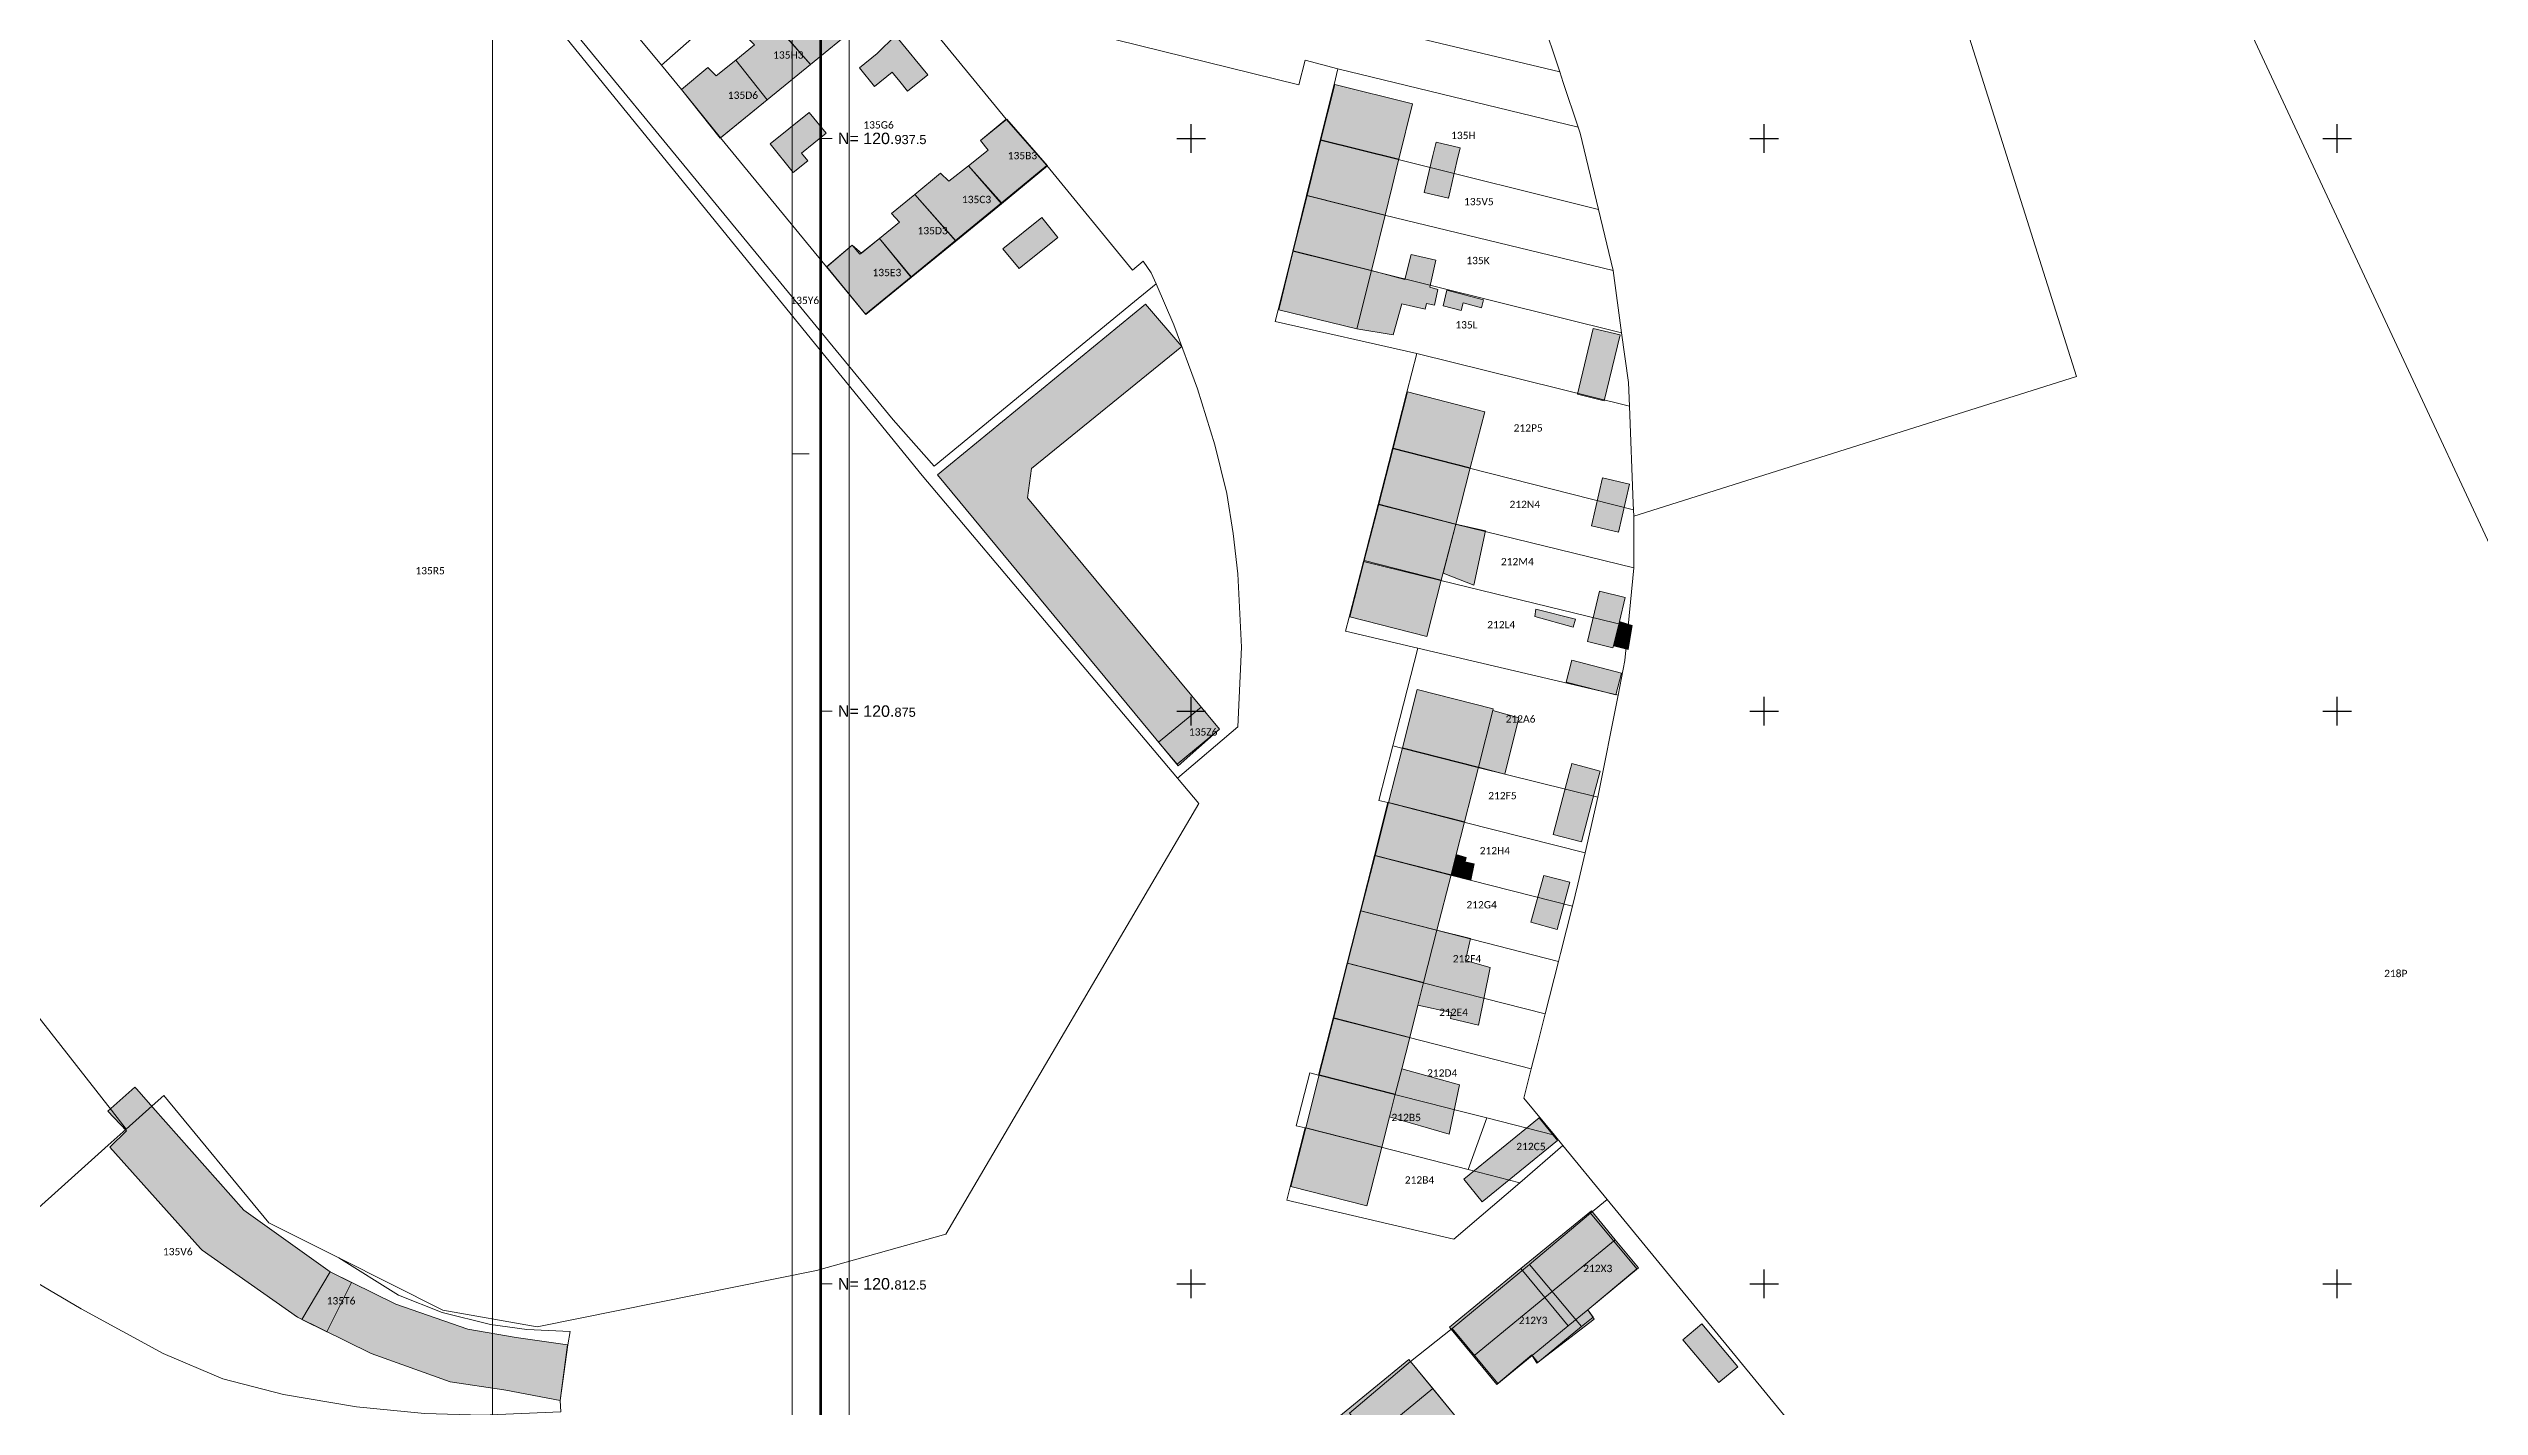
# Model space of a CAD drawing. Header units: metres. Extents: x 113120 to 240396, y 120329 to 242116.
# Drawn here: x 116687.9 to 116953, y 120799.1 to 120947.3 of the extents above; entities that cross this region are included whole.
import ezdxf

# ---------------------------------------------------------------- set-up
doc = ezdxf.new("R2010")
doc.units = ezdxf.units.M
doc.header["$LTSCALE"] = 3
doc.layers.get('0').update_dxf_attribs({"lineweight": 0})
for name, color, linetype, lineweight in [('Bpn_CaPa', 78, 'Continuous', 0), ('Bpn_ReBu', 4, 'Continuous', 0), ('Bpt_CaNu', 7, 'Continuous', 0), ('Carroyage(1)', 7, 'Continuous', 0), ('Hachure bâtiment', 11, 'Continuous', 0)]:
    doc.layers.add(name, color=color, linetype=linetype, lineweight=lineweight)
doc.layers.add('Carroyage(1)_Croix', color=7, linetype='Continuous')
doc.layers.add('Carroyage(1)_Textes', color=7, linetype='Continuous')
doc.styles.add('Legend', font='')
doc.styles.get("Standard").update_dxf_attribs({"font": 'arial.ttf'})
doc.styles.get('Legend').set_extended_font_data('Calibri')

msp = doc.modelspace()

# ---------------------------------------------------------------- hatches: boundary and pattern name
at = {"layer": 'Hachure bâtiment'}
h = msp.add_hatch(color=256, dxfattribs=at)
h.dxf.hatch_style = 1
h.paths.add_polyline_path([(116775.95, 120949.66), (116770.97, 120945.58), (116766.51, 120950.69), (116769.43, 120953.12), (116770.33, 120952.2), (116772.36, 120953.78)])
h = msp.add_hatch(color=256, dxfattribs=at)
h.dxf.hatch_style = 1
h.paths.add_polyline_path([(116770.97, 120945.58), (116766.25, 120941.72), (116762.83, 120946.06), (116764.88, 120947.72), (116763.98, 120948.6), (116766.51, 120950.69)])
h = msp.add_hatch(color=256, dxfattribs=at)
h.dxf.hatch_style = 1
h.paths.add_polyline_path([(116778.23, 120946.76), (116780.25, 120948.74), (116782.07, 120946.51), (116782.25, 120946.29), (116782.38, 120946.13), (116783.76, 120944.44), (116781.57, 120942.66), (116780.73, 120943.7), (116780.03, 120944.55), (116779.89, 120944.73), (116777.97, 120943.16), (116776.31, 120945.2)])
h = msp.add_hatch(color=256, dxfattribs=at)
h.dxf.hatch_style = 1
h.paths.add_polyline_path([(116766.25, 120941.72), (116761.12, 120937.52), (116756.92, 120942.83), (116759.77, 120945.23), (116760.67, 120944.32), (116762.83, 120946.06)])
h = msp.add_hatch(color=256, dxfattribs=at)
h.dxf.hatch_style = 1
h.paths.add_polyline_path([(116836.65, 120941.28), (116835.15, 120935.22), (116826.65, 120937.34), (116828.15, 120943.4)])
h = msp.add_hatch(color=256, dxfattribs=at)
h.dxf.hatch_style = 1
h.paths.add_polyline_path([(116772.67, 120938.07), (116769.98, 120935.9), (116770.67, 120935.07), (116769.1, 120933.8), (116766.58, 120936.92), (116768.61, 120938.56), (116770.82, 120940.33)])
h = msp.add_hatch(color=256, dxfattribs=at)
h.dxf.hatch_style = 1
h.paths.add_polyline_path([(116796.82, 120934.5), (116791.8, 120930.38), (116788.21, 120934.51), (116790.37, 120936.22), (116789.52, 120937.28), (116792.38, 120939.6)])
h = msp.add_hatch(color=256, dxfattribs=at)
h.dxf.hatch_style = 1
h.paths.add_polyline_path([(116835.15, 120935.22), (116835.09, 120934.97), (116834.42, 120932.25), (116833.64, 120929.12), (116825.15, 120931.28), (116826.65, 120937.34)])
h = msp.add_hatch(color=256, dxfattribs=at)
h.dxf.hatch_style = 1
h.paths.add_polyline_path([(116841.83, 120936.49), (116841.47, 120934.97), (116840.55, 120930.98), (116837.92, 120931.59), (116838.8, 120935.36), (116838.86, 120935.62), (116838.87, 120935.65), (116839.21, 120937.1)])
h = msp.add_hatch(color=256, dxfattribs=at)
h.dxf.hatch_style = 1
h.paths.add_polyline_path([(116791.8, 120930.38), (116786.81, 120926.3), (116782.37, 120931.4), (116785.17, 120933.7), (116786.08, 120932.82), (116788.21, 120934.51)])
h = msp.add_hatch(color=256, dxfattribs=at)
h.dxf.hatch_style = 1
h.paths.add_polyline_path([(116786.81, 120926.3), (116781.97, 120922.33), (116778.51, 120926.59), (116780.7, 120928.37), (116779.82, 120929.3), (116782.37, 120931.4)])
h = msp.add_hatch(color=256, dxfattribs=at)
h.dxf.hatch_style = 1
h.paths.add_polyline_path([(116833.64, 120929.12), (116832.15, 120923.07), (116823.64, 120925.23), (116825.15, 120931.28)])
h = msp.add_hatch(color=256, dxfattribs=at)
h.dxf.hatch_style = 1
h.paths.add_polyline_path([(116797.97, 120926.68), (116793.72, 120923.3), (116791.97, 120925.47), (116796.22, 120928.87)])
h = msp.add_hatch(color=256, dxfattribs=at)
h.dxf.hatch_style = 1
h.paths.add_polyline_path([(116781.97, 120922.33), (116777.02, 120918.27), (116772.77, 120923.5), (116775.53, 120925.87), (116776.53, 120924.98), (116778.51, 120926.59)])
h = msp.add_hatch(color=256, dxfattribs=at)
h.dxf.hatch_style = 1
h.paths.add_polyline_path([(116832.15, 120923.07), (116830.58, 120916.73), (116822.05, 120918.8), (116823.64, 120925.23)])
h = msp.add_hatch(color=256, dxfattribs=at)
h.dxf.hatch_style = 1
h.paths.add_polyline_path([(116839.2, 120924.23), (116838.52, 120921.28), (116839.4, 120921.03), (116839.03, 120919.32), (116838.15, 120919.48), (116838.03, 120918.88), (116835.48, 120919.45), (116834.52, 120916.05), (116830.58, 120916.73), (116832.15, 120923.07), (116835.8, 120922.12), (116836.48, 120924.83)])
h = msp.add_hatch(color=256, dxfattribs=at)
h.dxf.hatch_style = 1
h.paths.add_polyline_path([(116844.37, 120919.88), (116844.15, 120919.03), (116842.15, 120919.55), (116841.95, 120918.72), (116839.97, 120919.23), (116840.4, 120920.93)])
h = msp.add_hatch(color=256, dxfattribs=at)
h.dxf.hatch_style = 1
h.paths.add_polyline_path([(116811.48, 120914.78), (116795.07, 120901.48), (116794.63, 120898.28), (116815.57, 120873.03), (116811.07, 120869.03), (116784.83, 120900.78), (116807.52, 120919.42)])
h = msp.add_hatch(color=256, dxfattribs=at)
h.dxf.hatch_style = 1
h.paths.add_polyline_path([(116859.28, 120916.05), (116857.55, 120908.88), (116854.63, 120909.6), (116856.35, 120916.77)])
h = msp.add_hatch(color=256, dxfattribs=at)
h.dxf.hatch_style = 1
h.paths.add_polyline_path([(116844.52, 120907.68), (116842.94, 120901.55), (116834.53, 120903.7), (116836.1, 120909.83)])
h = msp.add_hatch(color=256, dxfattribs=at)
h.dxf.hatch_style = 1
h.paths.add_polyline_path([(116842.94, 120901.55), (116841.35, 120895.39), (116832.95, 120897.57), (116834.53, 120903.7)])
h = msp.add_hatch(color=256, dxfattribs=at)
h.dxf.hatch_style = 1
h.paths.add_polyline_path([(116860.32, 120899.77), (116859.12, 120894.52), (116856.15, 120895.22), (116857.37, 120900.45)])
h = msp.add_hatch(color=256, dxfattribs=at)
h.dxf.hatch_style = 1
h.paths.add_polyline_path([(116841.35, 120895.39), (116839.78, 120889.29), (116831.38, 120891.44), (116832.95, 120897.57)])
h = msp.add_hatch(color=256, dxfattribs=at)
h.dxf.hatch_style = 1
h.paths.add_polyline_path([(116841.35, 120895.39), (116844.6, 120894.68), (116843.32, 120888.73), (116839.97, 120890.04)])
h = msp.add_hatch(color=256, dxfattribs=at)
h.dxf.hatch_style = 1
h.paths.add_polyline_path([(116839.78, 120889.29), (116838.2, 120883.15), (116829.8, 120885.28), (116831.38, 120891.44)])
h = msp.add_hatch(color=256, dxfattribs=at)
h.dxf.hatch_style = 1
h.paths.add_polyline_path([(116859.85, 120887.4), (116859.21, 120884.8), (116858.55, 120882.12), (116858.5, 120881.92), (116855.72, 120882.6), (116857.05, 120888.08)])
h = msp.add_hatch(color=256, dxfattribs=at)
h.dxf.hatch_style = 1
h.paths.add_polyline_path([(116854.4, 120885.05), (116854.17, 120884.17), (116849.97, 120885.33), (116850.08, 120886.12)])
h = msp.add_hatch(color=256, dxfattribs=at)
h.dxf.hatch_style = 1
h.paths.add_polyline_path([(116860.6, 120884.35), (116860.17, 120881.72), (116858.55, 120882.12), (116859.21, 120884.8)])
h = msp.add_hatch(color=256, dxfattribs=at)
h.dxf.hatch_style = 1
h.paths.add_polyline_path([(116859.45, 120879.15), (116858.83, 120876.77), (116853.4, 120878.17), (116854.03, 120880.57)])
h = msp.add_hatch(color=256, dxfattribs=at)
h.dxf.hatch_style = 1
h.paths.add_polyline_path([(116845.45, 120875.25), (116845.41, 120875.08), (116843.83, 120868.87), (116835.53, 120870.98), (116837.15, 120877.37)])
h = msp.add_hatch(color=256, dxfattribs=at)
h.dxf.hatch_style = 1
h.paths.add_polyline_path([(116848.25, 120874.28), (116846.72, 120868.12), (116843.83, 120868.87), (116845.41, 120875.08)])
h = msp.add_hatch(color=256, dxfattribs=at)
h.dxf.hatch_style = 1
h.paths.add_polyline_path([(116843.83, 120868.87), (116842.31, 120862.92), (116834.02, 120865.04), (116835.53, 120870.98)])
h = msp.add_hatch(color=256, dxfattribs=at)
h.dxf.hatch_style = 1
h.paths.add_polyline_path([(116853.97, 120869.12), (116854.01, 120869.27), (116857.1, 120868.46), (116856.54, 120866.29), (116855.09, 120860.75), (116852, 120861.55), (116853.44, 120867.09), (116853.87, 120868.74)])
h = msp.add_hatch(color=256, dxfattribs=at)
h.dxf.hatch_style = 1
h.paths.add_polyline_path([(116842.31, 120862.92), (116841.41, 120859.37), (116840.84, 120857.14), (116832.55, 120859.25), (116834.02, 120865.04)])
h = msp.add_hatch(color=256, dxfattribs=at)
h.dxf.hatch_style = 1
h.paths.add_polyline_path([(116840.84, 120857.14), (116839.31, 120851.1), (116831.01, 120853.22), (116832.55, 120859.25)])
h = msp.add_hatch(color=256, dxfattribs=at)
h.dxf.hatch_style = 1
h.paths.add_polyline_path([(116842.48, 120859.03), (116842.4, 120858.57), (116843.37, 120858.35), (116843, 120856.55), (116840.84, 120857.14), (116841.41, 120859.37)])
h = msp.add_hatch(color=256, dxfattribs=at)
h.dxf.hatch_style = 1
h.paths.add_polyline_path([(116853.8, 120856.32), (116852.43, 120851.17), (116849.55, 120851.97), (116850.95, 120857.08)])
h = msp.add_hatch(color=256, dxfattribs=at)
h.dxf.hatch_style = 1
h.paths.add_polyline_path([(116839.31, 120851.1), (116837.85, 120845.38), (116829.56, 120847.5), (116831.01, 120853.22)])
h = msp.add_hatch(color=256, dxfattribs=at)
h.dxf.hatch_style = 1
h.paths.add_polyline_path([(116842.95, 120850.2), (116842.43, 120847.77), (116845.12, 120847.03), (116843.85, 120840.72), (116840.8, 120841.45), (116840.88, 120842.12), (116837.23, 120842.92), (116837.85, 120845.38), (116839.31, 120851.1)])
h = msp.add_hatch(color=256, dxfattribs=at)
h.dxf.hatch_style = 1
h.paths.add_polyline_path([(116837.85, 120845.38), (116837.23, 120842.92), (116836.33, 120839.4), (116828.04, 120841.52), (116829.56, 120847.5)])
h = msp.add_hatch(color=256, dxfattribs=at)
h.dxf.hatch_style = 1
h.paths.add_polyline_path([(116836.33, 120839.4), (116835.46, 120835.97), (116834.75, 120833.2), (116826.46, 120835.31), (116828.04, 120841.52)])
h = msp.add_hatch(color=256, dxfattribs=at)
h.dxf.hatch_style = 1
h.paths.add_polyline_path([(116834.75, 120833.2), (116834.12, 120830.72), (116833.28, 120827.42), (116825, 120829.53), (116826.46, 120835.31)])
h = msp.add_hatch(color=256, dxfattribs=at)
h.dxf.hatch_style = 1
h.paths.add_polyline_path([(116841.75, 120834.2), (116840.63, 120828.83), (116834.12, 120830.72), (116834.75, 120833.2), (116835.46, 120835.97)])
h = msp.add_hatch(color=256, dxfattribs=at)
h.dxf.hatch_style = 1
h.paths.add_polyline_path([(116697.48, 120833.75), (116699.25, 120831.76), (116709.17, 120820.53), (116718.57, 120813.82), (116725.73, 120810.27), (116733.58, 120807.57), (116738.88, 120806.63), (116744.48, 120805.84), (116743.67, 120799.78), (116737.73, 120800.9), (116737.52, 120800.93), (116731.68, 120801.8), (116723.07, 120804.9), (116715, 120808.86), (116704.62, 120816.17), (116704.44, 120816.37), (116694.53, 120827.42), (116696.38, 120829.18), (116694.33, 120831.33), (116697.27, 120833.98)])
h = msp.add_hatch(color=256, dxfattribs=at)
h.dxf.hatch_style = 1
h.paths.add_polyline_path([(116844.23, 120821.46), (116842.23, 120823.91), (116850.45, 120830.62), (116852.45, 120828.16)])
h = msp.add_hatch(color=256, dxfattribs=at)
h.dxf.hatch_style = 1
h.paths.add_polyline_path([(116833.28, 120827.42), (116831.65, 120821), (116823.37, 120823.12), (116825, 120829.53)])
h = msp.add_hatch(color=256, dxfattribs=at)
h.dxf.hatch_style = 1
h.paths.add_polyline_path([(116858.76, 120817.31), (116851.08, 120811), (116848.47, 120814.17), (116856.15, 120820.48)])
h = msp.add_hatch(color=256, dxfattribs=at)
h.dxf.hatch_style = 1
h.paths.add_polyline_path([(116861.28, 120814.23), (116855.75, 120809.68), (116853.62, 120807.92), (116851.08, 120811), (116858.76, 120817.31)])
h = msp.add_hatch(color=256, dxfattribs=at)
h.dxf.hatch_style = 1
h.paths.add_polyline_path([(116851.08, 120811), (116843.3, 120804.6), (116840.68, 120807.77), (116848.47, 120814.17)])
h = msp.add_hatch(color=256, dxfattribs=at)
h.dxf.hatch_style = 1
h.paths.add_polyline_path([(116853.62, 120807.92), (116849.69, 120804.69), (116845.83, 120801.52), (116843.3, 120804.6), (116851.08, 120811)])
h = msp.add_hatch(color=256, dxfattribs=at)
h.dxf.hatch_style = 1
h.paths.add_polyline_path([(116856.45, 120808.65), (116850.2, 120803.83), (116849.69, 120804.69), (116853.62, 120807.92), (116855.75, 120809.68)])
h = msp.add_hatch(color=256, dxfattribs=at)
h.dxf.hatch_style = 1
h.paths.add_polyline_path([(116872.12, 120803.45), (116870.05, 120801.72), (116866.13, 120806.38), (116868.2, 120808.12)])
h = msp.add_hatch(color=256, dxfattribs=at)
h.dxf.hatch_style = 1
h.paths.add_polyline_path([(116838.84, 120801.07), (116831.22, 120794.8), (116828.61, 120797.98), (116836.23, 120804.25)])
h = msp.add_hatch(color=256, dxfattribs=at)
h.dxf.hatch_style = 1
h.paths.add_polyline_path([(116841.45, 120797.9), (116836.05, 120793.45), (116833.83, 120791.61), (116831.22, 120794.8), (116838.84, 120801.07)])

# ---------------------------------------------------------------- linework, layer by layer
at = {"flags": 128}
for points in [[(116736.27, 120667.93), (117313.77, 120667.93), (117313.77, 121484.68), (116736.27, 121484.68)], [(116775.21, 120723.71), (117287.71, 120723.71), (117287.71, 121453.71), (116775.21, 121453.71)]]:
    msp.add_lwpolyline(points, close=True, dxfattribs=at)
at = {"layer": 'Bpn_CaPa'}
for points in [[(116874.34, 121064.33), (116891.21, 121070.2), (116917.99, 121072.98), (116931.11, 121057.71), (116944.54, 121037.83), (116956.05, 121017.56), (116968.15, 120992.3), (117011.69, 120895.01), (116961.51, 120877.4), (116874.34, 121064.33)], [(116697.39, 120981.02), (116699.4, 120973.21), (116720, 120978.42), (116783.15, 120900.7), (116811, 120867.68), (116813.33, 120864.91), (116785.72, 120817.92), (116771.62, 120813.96), (116741.16, 120807.79), (116730.88, 120809.63), (116719.54, 120815.32), (116711.9, 120819.16), (116700.43, 120833.05), (116699.18, 120831.93), (116696.34, 120829.39), (116694.74, 120831.44), (116642.44, 120898.16), (116657.07, 120950.94), (116659.85, 120960.91), (116674.56, 120972.76), (116673.15, 120974.52), (116697.39, 120981.02)], [(116779.99, 120906.79), (116784.45, 120901.74), (116806.32, 120919.72), (116808.68, 120921.65), (116810.59, 120917.15), (116813.18, 120910.16), (116815.06, 120904.08), (116816.37, 120898.76), (116817.06, 120894.38), (116817.57, 120889.97), (116817.98, 120881.97), (116817.6, 120873.3), (116811, 120867.68), (116783.15, 120900.7), (116720, 120978.42), (116720.43, 120978.77), (116719.58, 120979.83), (116719.82, 120980.07), (116723.75, 120975.29), (116779.99, 120906.79)], [(116754.73, 120945.48), (116745.21, 120956.99), (116750.26, 120961.2), (116755.08, 120965.14), (116759.94, 120969.12), (116765.03, 120973.29), (116773.79, 120962.25), (116754.73, 120945.48)], [(116772.36, 120953.78), (116770.33, 120952.2), (116769.43, 120953.12), (116766.46, 120950.65), (116763.98, 120948.6), (116764.88, 120947.72), (116762.83, 120946.06), (116760.67, 120944.32), (116759.77, 120945.23), (116756.89, 120942.84), (116754.73, 120945.48), (116773.79, 120962.25), (116776.44, 120959.01), (116773.6, 120956.57), (116774.57, 120955.5), (116772.36, 120953.78)], [(116807.63, 120962.01), (116815.99, 120960.01), (116850.13, 120951.85), (116850.71, 120950.73), (116852.7, 120944.78), (116814.52, 120953.9), (116806.16, 120955.9), (116807.63, 120962.01)], [(116828.51, 120945.08), (116824.93, 120946.05), (116824.25, 120943.35), (116804.33, 120948.27), (116804.62, 120949.46), (116806.16, 120955.9), (116814.52, 120953.9), (116852.7, 120944.78), (116853.09, 120943.61), (116854.72, 120938.72), (116828.51, 120945.08)], [(116770.97, 120945.58), (116775.95, 120949.66), (116780.82, 120953.66), (116792.32, 120939.61), (116789.52, 120937.28), (116790.37, 120936.22), (116788.21, 120934.51), (116786.08, 120932.82), (116785.17, 120933.7), (116782.37, 120931.4), (116779.82, 120929.3), (116780.7, 120928.37), (116778.51, 120926.59), (116776.34, 120924.86), (116775.53, 120925.87), (116772.73, 120923.49), (116761.17, 120937.56), (116766.25, 120941.72), (116770.97, 120945.58)], [(116770.97, 120945.58), (116766.46, 120950.65), (116769.43, 120953.12), (116770.33, 120952.2), (116772.36, 120953.78), (116775.95, 120949.66), (116770.97, 120945.58)], [(116770.97, 120945.58), (116766.25, 120941.72), (116762.83, 120946.06), (116764.88, 120947.72), (116763.98, 120948.6), (116766.46, 120950.65), (116770.97, 120945.58)], [(116756.89, 120942.84), (116759.77, 120945.23), (116760.67, 120944.32), (116762.83, 120946.06), (116766.25, 120941.72), (116761.17, 120937.56), (116756.89, 120942.84)], [(116856.91, 120929.76), (116835.09, 120935.2), (116826.58, 120937.32), (116828.08, 120943.38), (116828.51, 120945.08), (116854.72, 120938.72), (116854.93, 120938.09), (116856.91, 120929.76)], [(116788.21, 120934.51), (116790.37, 120936.22), (116789.52, 120937.28), (116792.32, 120939.61), (116796.76, 120934.55), (116791.81, 120930.47), (116788.21, 120934.51)], [(116856.91, 120929.76), (116858.51, 120923.07), (116833.59, 120929.14), (116825.08, 120931.26), (116826.58, 120937.32), (116835.09, 120935.2), (116856.91, 120929.76)], [(116782.37, 120931.4), (116785.17, 120933.7), (116786.08, 120932.82), (116788.21, 120934.51), (116791.81, 120930.47), (116786.79, 120926.36), (116782.37, 120931.4)], [(116781.94, 120922.4), (116778.51, 120926.59), (116780.7, 120928.37), (116779.82, 120929.3), (116782.37, 120931.4), (116786.79, 120926.36), (116781.94, 120922.4)], [(116859.45, 120916.27), (116832.09, 120923.08), (116823.58, 120925.2), (116825.08, 120931.26), (116833.59, 120929.14), (116858.51, 120923.07), (116859.45, 120916.27)], [(116781.94, 120922.4), (116776.96, 120918.33), (116772.73, 120923.49), (116775.53, 120925.87), (116776.34, 120924.86), (116778.51, 120926.59), (116781.94, 120922.4)], [(116860.3, 120908.29), (116837.11, 120914.03), (116821.67, 120917.52), (116821.98, 120918.78), (116823.58, 120925.2), (116832.09, 120923.08), (116859.45, 120916.27), (116860.2, 120910.87), (116860.3, 120908.29)], [(116860.3, 120908.29), (116860.72, 120897.65), (116860.74, 120896.97), (116842.87, 120901.53), (116834.46, 120903.68), (116836.03, 120909.81), (116837.11, 120914.03), (116860.3, 120908.29)], [(116860.77, 120896.26), (116860.79, 120890.63), (116841.29, 120895.4), (116832.89, 120897.55), (116834.46, 120903.68), (116842.87, 120901.53), (116860.74, 120896.97), (116860.77, 120896.26)], [(116860.18, 120884.29), (116839.72, 120889.27), (116831.29, 120891.32), (116832.89, 120897.55), (116841.29, 120895.4), (116860.79, 120890.63), (116860.18, 120884.29)], [(116860.18, 120884.29), (116859.81, 120880.52), (116859.06, 120876.75), (116837.21, 120881.89), (116829.34, 120883.73), (116829.73, 120885.26), (116831.29, 120891.32), (116839.72, 120889.27), (116860.18, 120884.29)], [(116837.21, 120881.89), (116859.06, 120876.75), (116856.84, 120865.6), (116843.76, 120868.84), (116835.46, 120870.96), (116834.49, 120871.21), (116837.21, 120881.89)], [(116808.93, 120871.62), (116810.97, 120869.22), (116815.57, 120873.03), (116813.58, 120875.43), (116808.93, 120871.62)], [(116808.93, 120871.62), (116813.58, 120875.43), (116815.57, 120873.03), (116810.97, 120869.22), (116808.93, 120871.62)], [(116855.47, 120859.53), (116842.25, 120862.9), (116833.95, 120865.02), (116832.98, 120865.26), (116834.49, 120871.21), (116835.46, 120870.96), (116843.76, 120868.84), (116856.84, 120865.6), (116855.47, 120859.53)], [(116855.47, 120859.53), (116854.69, 120856.1), (116854.09, 120853.72), (116840.78, 120857.11), (116832.48, 120859.23), (116833.95, 120865.02), (116842.25, 120862.9), (116855.47, 120859.53)], [(116832.48, 120859.23), (116840.78, 120857.11), (116854.09, 120853.72), (116852.78, 120848.54), (116852.56, 120847.68), (116839.24, 120851.08), (116830.95, 120853.19), (116832.48, 120859.23)], [(116851.11, 120841.96), (116837.79, 120845.36), (116829.5, 120847.48), (116830.95, 120853.19), (116839.24, 120851.08), (116852.56, 120847.68), (116851.11, 120841.96)], [(116827.98, 120841.49), (116829.5, 120847.48), (116837.79, 120845.36), (116851.11, 120841.96), (116850.3, 120838.76), (116849.6, 120835.98), (116836.27, 120839.38), (116827.98, 120841.49)], [(116827.98, 120841.49), (116836.27, 120839.38), (116849.6, 120835.98), (116848.79, 120832.78), (116852.12, 120828.73), (116844.74, 120830.61), (116841.27, 120831.5), (116838.57, 120832.18), (116834.69, 120833.17), (116826.4, 120835.29), (116827.98, 120841.49)], [(116844.74, 120830.61), (116842.72, 120824.97), (116833.22, 120827.4), (116824.93, 120829.51), (116823.96, 120829.76), (116825.43, 120835.53), (116826.4, 120835.29), (116834.69, 120833.17), (116838.57, 120832.18), (116841.27, 120831.5), (116844.74, 120830.61)], [(116696.34, 120829.39), (116699.18, 120831.93), (116700.43, 120833.05), (116711.9, 120819.16), (116719.54, 120815.32), (116726.04, 120811.27), (116730.81, 120809.37), (116736.06, 120808.05), (116740.03, 120807.51), (116744.75, 120807.31), (116744.52, 120805.83), (116743.67, 120799.78), (116743.75, 120798.54), (116735.16, 120798.17), (116728.87, 120798.36), (116721.47, 120799.06), (116713.5, 120800.43), (116706.87, 120802.14), (116700.36, 120804.88), (116691.41, 120809.77), (116683.09, 120814.69), (116681.29, 120815.89), (116694.37, 120827.62), (116696.34, 120829.39)], [(116848.33, 120823.54), (116842.72, 120824.97), (116844.74, 120830.61), (116852.12, 120828.73), (116853.05, 120827.6), (116848.33, 120823.54)], [(116848.33, 120823.54), (116841.14, 120817.36), (116822.93, 120821.64), (116823.3, 120823.1), (116824.93, 120829.51), (116833.22, 120827.4), (116842.72, 120824.97), (116848.33, 120823.54)], [(116856.06, 120820.22), (116861.11, 120814.12), (116855.75, 120809.68), (116856.34, 120808.88), (116855.08, 120807.85), (116849.41, 120814.6), (116856.06, 120820.22)], [(116720.9, 120812.66), (116718.23, 120807.27), (116715.5, 120808.61), (116718.57, 120813.82), (116720.9, 120812.66)], [(116720.9, 120812.66), (116718.57, 120813.82), (116715.5, 120808.61), (116718.23, 120807.27), (116720.9, 120812.66)], [(116840.97, 120807.62), (116849.41, 120814.6), (116855.08, 120807.85), (116850.32, 120803.92), (116849.66, 120804.75), (116845.95, 120801.61), (116840.97, 120807.62)], [(116835.42, 120791.63), (116829.75, 120798.38), (116836.42, 120804.02), (116841.45, 120797.9), (116836.05, 120793.45), (116836.67, 120792.66), (116835.42, 120791.63)]]:
    msp.add_lwpolyline(points, close=True, dxfattribs=at)
for points in [[(117036.44, 120839.71), (116913.62, 120753.73), (116857.87, 120821.72), (116853.05, 120827.6), (116852.12, 120828.73), (116848.79, 120832.78), (116849.6, 120835.98), (116850.3, 120838.76), (116851.11, 120841.96), (116852.56, 120847.68), (116852.78, 120848.54), (116854.09, 120853.72), (116854.69, 120856.1), (116855.47, 120859.53), (116856.84, 120865.6), (116859.06, 120876.75), (116859.81, 120880.52), (116860.18, 120884.29), (116860.18, 120884.29), (116860.79, 120890.63), (116860.77, 120896.26), (116909.06, 120911.53), (116861.03, 121063.51)], [(116861.03, 121063.51), (116909.06, 120911.53), (116860.77, 120896.26), (116860.74, 120896.97), (116860.72, 120897.65), (116860.3, 120908.29), (116860.2, 120910.87), (116859.45, 120916.27), (116858.51, 120923.07), (116856.91, 120929.76), (116854.93, 120938.09), (116854.72, 120938.72), (116853.09, 120943.61), (116852.7, 120944.78), (116850.71, 120950.73)], [(116874.34, 121064.33), (116961.51, 120877.4)], [(116745.21, 120956.99), (116754.73, 120945.48), (116756.89, 120942.84), (116761.17, 120937.56), (116772.73, 120923.49), (116776.96, 120918.33), (116781.94, 120922.4), (116786.79, 120926.36), (116791.81, 120930.47), (116796.76, 120934.55), (116806.1, 120923.12), (116807.26, 120924.09), (116808.15, 120922.84), (116808.68, 120921.65), (116806.32, 120919.72), (116784.45, 120901.74), (116779.99, 120906.79), (116723.75, 120975.29)], [(116642.44, 120898.16), (116694.74, 120831.44), (116696.34, 120829.39), (116694.37, 120827.62), (116681.29, 120815.89)], [(116841.45, 120797.9), (116836.42, 120804.02), (116840.97, 120807.62), (116845.95, 120801.61), (116849.66, 120804.75), (116850.32, 120803.92), (116855.08, 120807.85), (116856.34, 120808.88), (116855.75, 120809.68), (116861.11, 120814.12), (116856.06, 120820.22), (116857.87, 120821.72), (116913.62, 120753.73)]]:
    msp.add_lwpolyline(points, dxfattribs=at)
at = {"layer": 'Bpn_ReBu'}
for points in [[(116775.95, 120949.66), (116770.97, 120945.58), (116766.51, 120950.69), (116769.43, 120953.12), (116770.33, 120952.2), (116772.36, 120953.78), (116775.95, 120949.66)], [(116770.97, 120945.58), (116766.25, 120941.72), (116762.83, 120946.06), (116764.88, 120947.72), (116763.98, 120948.6), (116766.51, 120950.69), (116770.97, 120945.58)], [(116778.23, 120946.76), (116780.25, 120948.74), (116782.07, 120946.51), (116782.25, 120946.29), (116782.38, 120946.13), (116783.76, 120944.44), (116781.57, 120942.66), (116780.73, 120943.7), (116780.03, 120944.55), (116779.89, 120944.73), (116777.97, 120943.16), (116776.31, 120945.2), (116778.23, 120946.76)], [(116766.25, 120941.72), (116761.12, 120937.52), (116756.92, 120942.83), (116759.77, 120945.23), (116760.67, 120944.32), (116762.83, 120946.06), (116766.25, 120941.72)], [(116836.65, 120941.28), (116835.15, 120935.22), (116826.65, 120937.34), (116828.15, 120943.4), (116836.65, 120941.28)], [(116772.67, 120938.07), (116769.98, 120935.9), (116770.67, 120935.07), (116769.1, 120933.8), (116766.58, 120936.92), (116768.61, 120938.56), (116770.82, 120940.33), (116772.67, 120938.07)], [(116796.82, 120934.5), (116791.8, 120930.38), (116788.21, 120934.51), (116790.37, 120936.22), (116789.52, 120937.28), (116792.38, 120939.6), (116796.82, 120934.5)], [(116835.15, 120935.22), (116835.09, 120934.97), (116834.42, 120932.25), (116833.64, 120929.12), (116825.15, 120931.28), (116826.65, 120937.34), (116835.15, 120935.22)], [(116841.83, 120936.49), (116841.47, 120934.97), (116840.55, 120930.98), (116837.92, 120931.59), (116838.8, 120935.36), (116838.86, 120935.62), (116838.87, 120935.65), (116839.21, 120937.1), (116841.83, 120936.49)], [(116791.8, 120930.38), (116786.81, 120926.3), (116782.37, 120931.4), (116785.17, 120933.7), (116786.08, 120932.82), (116788.21, 120934.51), (116791.8, 120930.38)], [(116786.81, 120926.3), (116781.97, 120922.33), (116778.51, 120926.59), (116780.7, 120928.37), (116779.82, 120929.3), (116782.37, 120931.4), (116786.81, 120926.3)], [(116833.64, 120929.12), (116832.15, 120923.07), (116823.64, 120925.23), (116825.15, 120931.28), (116833.64, 120929.12)], [(116797.97, 120926.68), (116793.72, 120923.3), (116791.97, 120925.47), (116796.22, 120928.87), (116797.97, 120926.68)], [(116781.97, 120922.33), (116777.02, 120918.27), (116772.77, 120923.5), (116775.53, 120925.87), (116776.53, 120924.98), (116778.51, 120926.59), (116781.97, 120922.33)], [(116832.15, 120923.07), (116830.58, 120916.73), (116822.05, 120918.8), (116823.64, 120925.23), (116832.15, 120923.07)], [(116839.2, 120924.23), (116838.52, 120921.28), (116839.4, 120921.03), (116839.03, 120919.32), (116838.15, 120919.48), (116838.03, 120918.88), (116835.48, 120919.45), (116834.52, 120916.05), (116830.58, 120916.73), (116832.15, 120923.07), (116835.8, 120922.12), (116836.48, 120924.83), (116839.2, 120924.23)], [(116844.37, 120919.88), (116844.15, 120919.03), (116842.15, 120919.55), (116841.95, 120918.72), (116839.97, 120919.23), (116840.4, 120920.93), (116844.37, 120919.88)], [(116811.48, 120914.78), (116795.07, 120901.48), (116794.63, 120898.28), (116815.57, 120873.03), (116811.07, 120869.03), (116784.83, 120900.78), (116807.52, 120919.42), (116811.48, 120914.78)], [(116859.28, 120916.05), (116857.55, 120908.88), (116854.63, 120909.6), (116856.35, 120916.77), (116859.28, 120916.05)], [(116844.52, 120907.68), (116842.94, 120901.55), (116834.53, 120903.7), (116836.1, 120909.83), (116844.52, 120907.68)], [(116842.94, 120901.55), (116841.35, 120895.39), (116832.95, 120897.57), (116834.53, 120903.7), (116842.94, 120901.55)], [(116860.32, 120899.77), (116859.12, 120894.52), (116856.15, 120895.22), (116857.37, 120900.45), (116860.32, 120899.77)], [(116841.35, 120895.39), (116839.78, 120889.29), (116831.38, 120891.44), (116832.95, 120897.57), (116841.35, 120895.39)], [(116841.35, 120895.39), (116844.6, 120894.68), (116843.32, 120888.73), (116839.97, 120890.04), (116841.35, 120895.39)], [(116839.78, 120889.29), (116838.2, 120883.15), (116829.8, 120885.28), (116831.38, 120891.44), (116839.78, 120889.29)], [(116859.85, 120887.4), (116859.21, 120884.8), (116858.55, 120882.12), (116858.5, 120881.92), (116855.72, 120882.6), (116857.05, 120888.08), (116859.85, 120887.4)], [(116854.4, 120885.05), (116854.17, 120884.17), (116849.97, 120885.33), (116850.08, 120886.12), (116854.4, 120885.05)], [(116860.6, 120884.35), (116860.17, 120881.72), (116858.55, 120882.12), (116859.21, 120884.8), (116860.6, 120884.35)], [(116859.45, 120879.15), (116858.83, 120876.77), (116853.4, 120878.17), (116854.03, 120880.57), (116859.45, 120879.15)], [(116845.45, 120875.25), (116845.41, 120875.08), (116843.83, 120868.87), (116835.53, 120870.98), (116837.15, 120877.37), (116845.45, 120875.25)], [(116848.25, 120874.28), (116846.72, 120868.12), (116843.83, 120868.87), (116845.41, 120875.08), (116848.25, 120874.28)], [(116843.83, 120868.87), (116842.31, 120862.92), (116834.02, 120865.04), (116835.53, 120870.98), (116843.83, 120868.87)], [(116853.97, 120869.12), (116854.01, 120869.27), (116857.1, 120868.46), (116856.54, 120866.29), (116855.09, 120860.75), (116852, 120861.55), (116853.44, 120867.09), (116853.87, 120868.74), (116853.97, 120869.12)], [(116842.31, 120862.92), (116841.41, 120859.37), (116840.84, 120857.14), (116832.55, 120859.25), (116834.02, 120865.04), (116842.31, 120862.92)], [(116840.84, 120857.14), (116839.31, 120851.1), (116831.01, 120853.22), (116832.55, 120859.25), (116840.84, 120857.14)], [(116842.48, 120859.03), (116842.4, 120858.57), (116843.37, 120858.35), (116843, 120856.55), (116840.84, 120857.14), (116841.41, 120859.37), (116842.48, 120859.03)], [(116853.8, 120856.32), (116852.43, 120851.17), (116849.55, 120851.97), (116850.95, 120857.08), (116853.8, 120856.32)], [(116839.31, 120851.1), (116837.85, 120845.38), (116829.56, 120847.5), (116831.01, 120853.22), (116839.31, 120851.1)], [(116842.95, 120850.2), (116842.43, 120847.77), (116845.12, 120847.03), (116843.85, 120840.72), (116840.8, 120841.45), (116840.88, 120842.12), (116837.23, 120842.92), (116837.85, 120845.38), (116839.31, 120851.1), (116842.95, 120850.2)], [(116837.85, 120845.38), (116837.23, 120842.92), (116836.33, 120839.4), (116828.04, 120841.52), (116829.56, 120847.5), (116837.85, 120845.38)], [(116836.33, 120839.4), (116835.46, 120835.97), (116834.75, 120833.2), (116826.46, 120835.31), (116828.04, 120841.52), (116836.33, 120839.4)], [(116834.75, 120833.2), (116834.12, 120830.72), (116833.28, 120827.42), (116825, 120829.53), (116826.46, 120835.31), (116834.75, 120833.2)], [(116841.75, 120834.2), (116840.63, 120828.83), (116834.12, 120830.72), (116834.75, 120833.2), (116835.46, 120835.97), (116841.75, 120834.2)], [(116697.48, 120833.75), (116699.25, 120831.76), (116709.17, 120820.53), (116718.57, 120813.82), (116725.73, 120810.27), (116733.58, 120807.57), (116738.88, 120806.63), (116744.48, 120805.84), (116743.67, 120799.78), (116737.73, 120800.9), (116737.52, 120800.93), (116731.68, 120801.8), (116723.07, 120804.9), (116715, 120808.86), (116704.62, 120816.17), (116704.44, 120816.37), (116694.53, 120827.42), (116696.38, 120829.18), (116694.33, 120831.33), (116697.27, 120833.98), (116697.48, 120833.75)], [(116844.23, 120821.46), (116842.23, 120823.91), (116850.45, 120830.62), (116852.45, 120828.16), (116844.23, 120821.46)], [(116833.28, 120827.42), (116831.65, 120821), (116823.37, 120823.12), (116825, 120829.53), (116833.28, 120827.42)], [(116858.76, 120817.31), (116851.08, 120811), (116848.47, 120814.17), (116856.15, 120820.48), (116858.76, 120817.31)], [(116861.28, 120814.23), (116855.75, 120809.68), (116853.62, 120807.92), (116851.08, 120811), (116858.76, 120817.31), (116861.28, 120814.23)], [(116851.08, 120811), (116843.3, 120804.6), (116840.68, 120807.77), (116848.47, 120814.17), (116851.08, 120811)], [(116853.62, 120807.92), (116849.69, 120804.69), (116845.83, 120801.52), (116843.3, 120804.6), (116851.08, 120811), (116853.62, 120807.92)], [(116856.45, 120808.65), (116850.2, 120803.83), (116849.69, 120804.69), (116853.62, 120807.92), (116855.75, 120809.68), (116856.45, 120808.65)], [(116872.12, 120803.45), (116870.05, 120801.72), (116866.13, 120806.38), (116868.2, 120808.12), (116872.12, 120803.45)], [(116838.84, 120801.07), (116831.22, 120794.8), (116828.61, 120797.98), (116836.23, 120804.25), (116838.84, 120801.07)], [(116841.45, 120797.9), (116836.05, 120793.45), (116833.83, 120791.61), (116831.22, 120794.8), (116838.84, 120801.07), (116841.45, 120797.9)]]:
    msp.add_lwpolyline(points, close=True, dxfattribs=at)
at = {"layer": 'Carroyage(1)'}
for p, q in [((116772.09, 120937.5), (116773.34, 120937.5)), ((116768.96, 120903.09), (116770.84, 120903.09)), ((116772.09, 120875), (116773.34, 120875)), ((116772.09, 120812.5), (116773.34, 120812.5))]:
    msp.add_line(p, q, dxfattribs=at)
msp.add_lwpolyline([(116768.96, 120717.46), (117293.96, 120717.46), (117293.96, 121459.96), (116768.96, 121459.96)], close=True, dxfattribs=at)
at = {"layer": 'Carroyage(1)', "const_width": 0.312}
msp.add_lwpolyline([(116772.09, 120720.59), (117290.84, 120720.59), (117290.84, 121456.84), (116772.09, 121456.84)], close=True, dxfattribs=at)
at = {"layer": 'Carroyage(1)_Croix'}
for p, q in [((116812.5, 120935.94), (116812.5, 120939.06)), ((116875, 120935.94), (116875, 120939.06)), ((116937.5, 120935.94), (116937.5, 120939.06)), ((116810.94, 120937.5), (116814.06, 120937.5)), ((116873.44, 120937.5), (116876.56, 120937.5)), ((116935.94, 120937.5), (116939.06, 120937.5)), ((116810.94, 120875), (116814.06, 120875)), ((116812.5, 120873.44), (116812.5, 120876.56)), ((116873.44, 120875), (116876.56, 120875)), ((116875, 120873.44), (116875, 120876.56)), ((116935.94, 120875), (116939.06, 120875)), ((116937.5, 120873.44), (116937.5, 120876.56)), ((116812.5, 120810.94), (116812.5, 120814.06)), ((116875, 120810.94), (116875, 120814.06)), ((116937.5, 120810.94), (116937.5, 120814.06)), ((116810.94, 120812.5), (116814.06, 120812.5)), ((116873.44, 120812.5), (116876.56, 120812.5)), ((116935.94, 120812.5), (116939.06, 120812.5))]:
    msp.add_line(p, q, dxfattribs=at)

# ---------------------------------------------------------------- texts
at = {"layer": 'Bpt_CaNu', "char_height": 0.8, "attachment_point": 7, "style": 'Legend'}
for s, insert in [('135H3', (116766.9, 120946.2)), ('135D6', (116761.96, 120941.81)), ('135G6', (116776.74, 120938.57)), ('135B3', (116792.49, 120935.22)), ('135H', (116840.85, 120937.42)), ('135C3', (116787.49, 120930.43)), ('135V5', (116842.26, 120930.2)), ('135D3', (116782.65, 120927.03)), ('135E3', (116777.74, 120922.46)), ('135K', (116842.51, 120923.77)), ('135Y6', (116768.78, 120919.42)), ('135L', (116841.31, 120916.75)), ('212P5', (116847.67, 120905.5)), ('212N4', (116847.22, 120897.16)), ('135R5', (116727.88, 120889.92)), ('212M4', (116846.28, 120890.92)), ('212L4', (116844.79, 120884.04)), ('135Z6', (116812.25, 120872.32)), ('212A6', (116846.8, 120873.74)), ('212F5', (116844.9, 120865.37)), ('212H4', (116843.97, 120859.37)), ('212G4', (116842.52, 120853.46)), ('212F4', (116841.03, 120847.58)), ('218P', (116942.62, 120845.96)), ('212E4', (116839.55, 120841.73)), ('212D4', (116838.23, 120835.11)), ('212B5', (116834.35, 120830.25)), ('212C5', (116847.96, 120827.08)), ('212B4', (116835.8, 120823.44)), ('135V6', (116700.34, 120815.61)), ('212X3', (116855.26, 120813.77)), ('135T6', (116718.2, 120810.24)), ('212Y3', (116848.22, 120808.1))]:
    msp.add_mtext(s, dxfattribs=dict(at, insert=insert))
at = {"layer": 'Carroyage(1)_Textes'}
for s, height, p in [('N= 120.', 1.25, (116773.96, 120936.88)), ('937.5', 1, (116780.13, 120936.88)), ('N= 120.', 1.25, (116773.96, 120874.38)), ('875', 1, (116780.13, 120874.38)), ('N= 120.', 1.25, (116773.96, 120811.88)), ('812.5', 1, (116780.13, 120811.88))]:
    msp.add_text(s, height=height, dxfattribs=at).set_placement(p)

doc.saveas('drawing.dxf')
